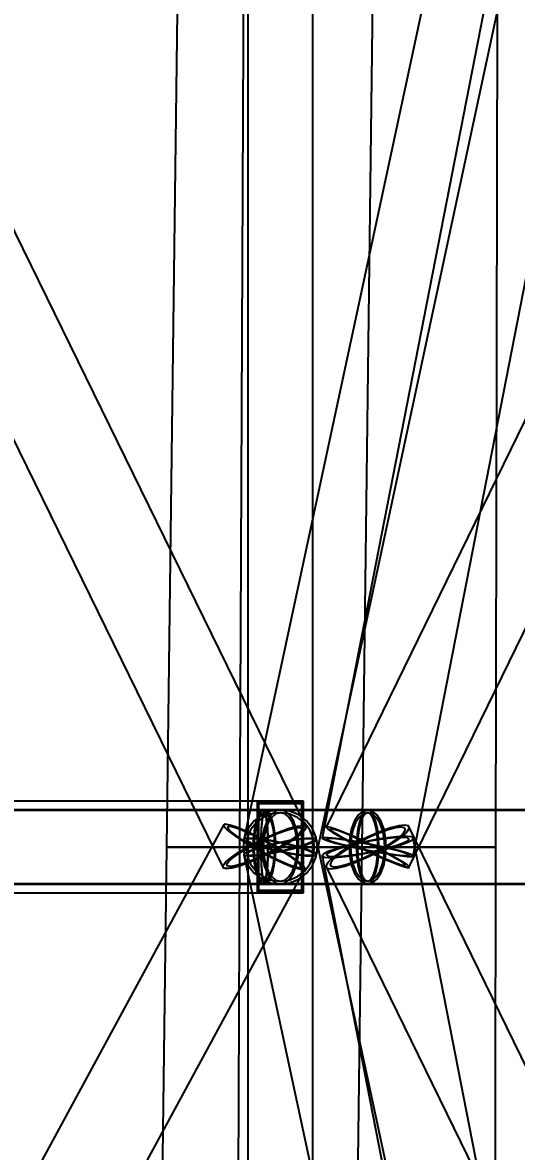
# Model space of a CAD drawing. Header units: millimetres. Extents: x -123812 to 252100, y -3000 to 639000.
# Drawn here: x -6781 to -4076, y 198335 to 204509 of the extents above; entities that cross this region are included whole.
import ezdxf

# ---------------------------------------------------------------- set-up
doc = ezdxf.new("R2010")
doc.units = ezdxf.units.MM
doc.layers.add('D-STR-DIM', color=7, linetype='Continuous', lineweight=13)
doc.layers.add('D-STR-STRC', color=7, linetype='Continuous', lineweight=25)
doc.styles.add('OpenSansCondensed-Light', font='OpenSansCondensed-Light.ttf')
doc.styles.add('TOWER_UNICODE', font='Arial Unicode.ttf')
doc.dimstyles.new('EZDXF', dxfattribs={"dimtxt": 0.25, "dimasz": 0.175, "dimexe": 0.375, "dimexo": 0.125, "dimgap": 0.1, "dimtad": 1, "dimlfac": 100, "dimzin": 12, "dimdsep": 46, "dimtxsty": 'OpenSansCondensed-Light', "dimblk": 'ARCHTICK', "dimcen": 2.5, "dimazin": 3, "dimtfac": 0.5, "dimtmove": 2, "dimatfit": 3})

# ---------------------------------------------------------------- blocks, each defined once
blk = doc.blocks.new('_ARCHTICK')
at = {"color": 0, "linetype": 'BYBLOCK', "const_width": 0.15}
blk.add_lwpolyline([(-0.5, -0.5), (0.5, 0.5)], dxfattribs=at)

msp = doc.modelspace()

# ---------------------------------------------------------------- linework, layer by layer
at = {"layer": 'D-STR-STRC'}
for points in [[(-198.7, 225042), (-5568.1, 200042), (-5561.3, 200034.1), (-5541.5, 200023.9), (-5509.9, 200012), (-5468.7, 199999.4), (-5420.8, 199986.7), (-5369.4, 199975), (-5317.9, 199965), (-5270, 199957.3), (-5228.8, 199952.6), (-5197.2, 199951.1), (-5177.4, 199952.9), (-5170.6, 199958), (198.7, 224958)], [(-249.3, 225048.5), (-5139.8, 200048.5), (-5131.3, 200042.2), (-5106.4, 200032.9), (-5066.7, 200021.4), (-5015.1, 200008.5), (-4955, 199995), (-4890.5, 199981.8), (-4825.9, 199969.9), (-4765.8, 199960), (-4714.2, 199952.8), (-4674.6, 199948.9), (-4649.7, 199948.4), (-4641.2, 199951.5), (249.3, 224951.5)], [(-10586, 209885.8), (-5682.5, 199885.8), (-5665.9, 199881.8), (-5635, 199885.8), (-5591.9, 199897.6), (-5539.6, 199916.4), (-5481.6, 199940.9), (-5421.9, 199969.4), (-5364.5, 200000), (-5313.4, 200030.6), (-5272, 200059.1), (-5243.1, 200083.6), (-5228.8, 200102.4), (-5230, 200114.2), (-10133.5, 210114.2)], [(-228, 210109.3), (-5118.5, 200109.3), (-5107.4, 200098), (-5081.6, 200080), (-5042.8, 200056.6), (-4993.5, 200029.3), (-4937.3, 200000), (-4877.8, 199970.7), (-4819.2, 199943.4), (-4765.5, 199920), (-4720.3, 199902), (-4686.7, 199890.7), (-4667, 199886.9), (-4662.5, 199890.7), (228, 209890.7)], [(-10617.7, 199796.8), (-5456.2, 199796.8), (-5440, 199803.7), (-5424.9, 199824), (-5412, 199856.3), (-5402.1, 199898.4), (-5395.8, 199947.4), (-5393.7, 200000), (-5395.8, 200052.6), (-5402.1, 200101.6), (-5412, 200143.7), (-5424.9, 200176), (-5440, 200196.3), (-5456.2, 200203.2), (-10617.7, 200203.2)], [(-9486.2, 199796.8), (-4890.5, 199796.8), (-4864.2, 199803.7), (-4839.7, 199824), (-4818.7, 199856.3), (-4802.6, 199898.4), (-4792.4, 199947.4), (-4789, 200000), (-4792.4, 200052.6), (-4802.6, 200101.6), (-4818.7, 200143.7), (-4839.7, 200176), (-4864.2, 200196.3), (-4890.5, 200203.2), (-9486.2, 200203.2)], [(0, 200203.2), (-5456.2, 200203.2), (-5461.7, 200196.3), (-5466.8, 200176), (-5471.1, 200143.7), (-5474.5, 200101.6), (-5476.6, 200052.6), (-5477.3, 200000), (-5476.6, 199947.4), (-5474.5, 199898.4), (-5471.1, 199856.3), (-5466.8, 199824), (-5461.7, 199803.7), (-5456.2, 199796.8), (0, 199796.8)], [(0, 200203.2), (-5369.4, 200203.2), (-5395.7, 200196.3), (-5420.2, 200176), (-5441.2, 200143.7), (-5457.3, 200101.6), (-5467.5, 200052.6), (-5471, 200000), (-5467.5, 199947.4), (-5457.3, 199898.4), (-5441.2, 199856.3), (-5420.2, 199824), (-5395.7, 199803.7), (-5369.4, 199796.8), (0, 199796.8)], [(0, 200203.2), (-5369.4, 200203.2), (-5395.7, 200196.3), (-5420.2, 200176), (-5441.2, 200143.7), (-5457.3, 200101.6), (-5467.5, 200052.6), (-5471, 200000), (-5467.5, 199947.4), (-5457.3, 199898.4), (-5441.2, 199856.3), (-5420.2, 199824), (-5395.7, 199803.7), (-5369.4, 199796.8), (0, 199796.8)], [(0, 200203.2), (-4890.5, 200203.2), (-4906.3, 200196.3), (-4921.1, 200176), (-4933.9, 200143.7), (-4943.6, 200101.6), (-4949.7, 200052.6), (-4951.8, 200000), (-4949.7, 199947.4), (-4943.6, 199898.4), (-4933.9, 199856.3), (-4921.1, 199824), (-4906.3, 199803.7), (-4890.5, 199796.8), (0, 199796.8)], [(-10657.8, 189879.9), (-5232.6, 199879.9), (-5238.1, 199892.3), (-5258.6, 199912.1), (-5292.4, 199937.8), (-5337.5, 199967.8), (-5390.6, 200000), (-5448.3, 200032.2), (-5506.4, 200062.2), (-5561.1, 200087.9), (-5608.7, 200107.7), (-5645.9, 200120.1), (-5670.2, 200124.4), (-5679.9, 200120.1), (-11105.1, 190120.1)], [(224.1, 190116), (-4666.3, 200116), (-4686.4, 200120.1), (-4720.4, 200116), (-4765.9, 200104), (-4820, 200084.9), (-4878.8, 200060), (-4938.5, 200031.1), (-4994.8, 200000), (-5044.1, 199968.9), (-5082.9, 199940), (-5108.6, 199915.1), (-5119.4, 199896), (-5114.6, 199884), (-224.1, 189884)], [(249.4, 175048), (-4641.1, 200048), (-4649.6, 200054.8), (-4674.5, 200057.8), (-4714.1, 200056.9), (-4765.8, 200052.2), (-4825.9, 200043.9), (-4890.5, 200032.5), (-4955, 200019), (-5015.1, 200004.2), (-5066.8, 199989.1), (-5106.4, 199974.7), (-5131.3, 199962.1), (-5139.8, 199952), (-249.4, 174952)], [(198.7, 175042), (-5170.6, 200042), (-5177.4, 200047.1), (-5197.2, 200048.9), (-5228.8, 200047.4), (-5270, 200042.7), (-5317.9, 200035), (-5369.4, 200025), (-5420.8, 200013.3), (-5468.7, 200000.6), (-5509.9, 199988), (-5541.5, 199976.1), (-5561.3, 199965.9), (-5568.1, 199958), (-198.7, 174958)]]:
    msp.add_lwpolyline(points, dxfattribs=at)
for points in [[(-5547.2, 200000), (-5191.6, 200000), (-5191.6, 225000), (-5547.2, 225000)], [(-5547.2, 200000), (-5191.6, 200000), (-5191.6, 225000), (-5547.2, 225000)], [(-5992.1, 200000), (-4920.3, 200000), (-4794.3, 210000), (-5864.3, 210000)], [(-5592.4, 200000), (-4188.6, 200000), (-4169, 210000), (-5546.4, 210000)], [(-17507.1, 199750), (-5244.4, 199750), (-5244.4, 200250), (-17507.1, 200250)], [(-15244.1, 199750), (-5244.4, 199750), (-5244.4, 200250), (-15244.1, 200250)], [(-5494.4, 200250), (-5244.4, 200250), (-5244.4, 199750), (-5494.4, 199750)], [(-5244.4, 200250), (-5494.4, 200250), (-5494.4, 199750), (-5244.4, 199750)], [(-5488.4, 200238), (-5250.4, 200238), (-5250.4, 199762), (-5488.4, 199762)], [(-5250.4, 200238), (-5488.4, 200238), (-5488.4, 199762), (-5250.4, 199762)], [(-9673.4, 199800), (39.8, 199800), (39.8, 200200), (-9673.4, 200200)], [(-8719.3, 199800), (112.3, 199800), (112.3, 200200), (-8719.3, 200200)], [(-8690.8, 199800), (83.9, 199800), (83.9, 200200), (-8690.8, 200200)], [(-5572.6, 200000), (-5565.6, 199947.4), (-5545.3, 199898.4), (-5513, 199856.3), (-5471, 199824), (-5421.9, 199803.7), (-5369.4, 199796.8), (-5316.8, 199803.7), (-5267.8, 199824), (-5225.7, 199856.3), (-5193.4, 199898.4), (-5173.1, 199947.4), (-5166.2, 200000), (-5173.1, 200052.6), (-5193.4, 200101.6), (-5225.7, 200143.7), (-5267.8, 200176), (-5316.8, 200196.3), (-5369.4, 200203.2), (-5421.9, 200196.3), (-5471, 200176), (-5513, 200143.7), (-5545.3, 200101.6), (-5565.6, 200052.6)], [(-5556.6, 200000), (-5550.2, 199951.5), (-5531.5, 199906.4), (-5501.7, 199867.6), (-5463, 199837.9), (-5417.8, 199819.2), (-5369.4, 199812.8), (-5320.9, 199819.2), (-5275.8, 199837.9), (-5237, 199867.6), (-5207.2, 199906.4), (-5188.5, 199951.5), (-5182.2, 200000), (-5188.5, 200048.5), (-5207.2, 200093.6), (-5237, 200132.4), (-5275.8, 200162.1), (-5320.9, 200180.8), (-5369.4, 200187.2), (-5417.8, 200180.8), (-5463, 200162.1), (-5501.7, 200132.4), (-5531.5, 200093.6), (-5550.2, 200048.5)], [(-5518.7, 200000), (-5516.6, 199947.4), (-5510.4, 199898.4), (-5500.4, 199856.3), (-5487.5, 199824), (-5472.4, 199803.7), (-5456.2, 199796.8), (-5440, 199803.7), (-5424.9, 199824), (-5412, 199856.3), (-5402.1, 199898.4), (-5395.8, 199947.4), (-5393.7, 200000), (-5395.8, 200052.6), (-5402.1, 200101.6), (-5412, 200143.7), (-5424.9, 200176), (-5440, 200196.3), (-5456.2, 200203.2), (-5472.4, 200196.3), (-5487.5, 200176), (-5500.4, 200143.7), (-5510.4, 200101.6), (-5516.6, 200052.6)], [(-5513.8, 200000), (-5511.9, 199951.5), (-5506.1, 199906.4), (-5496.9, 199867.6), (-5485, 199837.9), (-5471.1, 199819.2), (-5456.2, 199812.8), (-5441.3, 199819.2), (-5427.4, 199837.9), (-5415.5, 199867.6), (-5406.3, 199906.4), (-5400.6, 199951.5), (-5398.6, 200000), (-5400.6, 200048.5), (-5406.3, 200093.6), (-5415.5, 200132.4), (-5427.4, 200162.1), (-5441.3, 200180.8), (-5456.2, 200187.2), (-5471.1, 200180.8), (-5485, 200162.1), (-5496.9, 200132.4), (-5506.1, 200093.6), (-5511.9, 200048.5)], [(-5477.3, 200000), (-5476.6, 199947.4), (-5474.5, 199898.4), (-5471.1, 199856.3), (-5466.8, 199824), (-5461.7, 199803.7), (-5456.2, 199796.8), (-5450.8, 199803.7), (-5445.7, 199824), (-5441.3, 199856.3), (-5437.9, 199898.4), (-5435.8, 199947.4), (-5435.1, 200000), (-5435.8, 200052.6), (-5437.9, 200101.6), (-5441.3, 200143.7), (-5445.7, 200176), (-5450.8, 200196.3), (-5456.2, 200203.2), (-5461.7, 200196.3), (-5466.8, 200176), (-5471.1, 200143.7), (-5474.5, 200101.6), (-5476.6, 200052.6)], [(-5475.6, 200000), (-5475, 199951.5), (-5473, 199906.4), (-5470, 199867.6), (-5465.9, 199837.9), (-5461.2, 199819.2), (-5456.2, 199812.8), (-5451.2, 199819.2), (-5446.5, 199837.9), (-5442.5, 199867.6), (-5439.4, 199906.4), (-5437.4, 199951.5), (-5436.8, 200000), (-5437.4, 200048.5), (-5439.4, 200093.6), (-5442.5, 200132.4), (-5446.5, 200162.1), (-5451.2, 200180.8), (-5456.2, 200187.2), (-5461.2, 200180.8), (-5465.9, 200162.1), (-5470, 200132.4), (-5473, 200093.6), (-5475, 200048.5)], [(-5471, 200000), (-5467.5, 199947.4), (-5457.3, 199898.4), (-5441.2, 199856.3), (-5420.2, 199824), (-5395.7, 199803.7), (-5369.4, 199796.8), (-5343.1, 199803.7), (-5318.6, 199824), (-5297.5, 199856.3), (-5281.4, 199898.4), (-5271.2, 199947.4), (-5267.8, 200000), (-5271.2, 200052.6), (-5281.4, 200101.6), (-5297.5, 200143.7), (-5318.6, 200176), (-5343.1, 200196.3), (-5369.4, 200203.2), (-5395.7, 200196.3), (-5420.2, 200176), (-5441.2, 200143.7), (-5457.3, 200101.6), (-5467.5, 200052.6)], [(-5471, 200000), (-5467.5, 199947.4), (-5457.3, 199898.4), (-5441.2, 199856.3), (-5420.2, 199824), (-5395.7, 199803.7), (-5369.4, 199796.8), (-5343.1, 199803.7), (-5318.6, 199824), (-5297.5, 199856.3), (-5281.4, 199898.4), (-5271.2, 199947.4), (-5267.8, 200000), (-5271.2, 200052.6), (-5281.4, 200101.6), (-5297.5, 200143.7), (-5318.6, 200176), (-5343.1, 200196.3), (-5369.4, 200203.2), (-5395.7, 200196.3), (-5420.2, 200176), (-5441.2, 200143.7), (-5457.3, 200101.6), (-5467.5, 200052.6)], [(-5463, 200000), (-5459.8, 199951.5), (-5450.4, 199906.4), (-5435.5, 199867.6), (-5416.2, 199837.9), (-5393.6, 199819.2), (-5369.4, 199812.8), (-5345.1, 199819.2), (-5322.6, 199837.9), (-5303.2, 199867.6), (-5288.3, 199906.4), (-5278.9, 199951.5), (-5275.8, 200000), (-5278.9, 200048.5), (-5288.3, 200093.6), (-5303.2, 200132.4), (-5322.6, 200162.1), (-5345.1, 200180.8), (-5369.4, 200187.2), (-5393.6, 200180.8), (-5416.2, 200162.1), (-5435.5, 200132.4), (-5450.4, 200093.6), (-5459.8, 200048.5)], [(-5463, 200000), (-5459.8, 199951.5), (-5450.4, 199906.4), (-5435.5, 199867.6), (-5416.2, 199837.9), (-5393.6, 199819.2), (-5369.4, 199812.8), (-5345.1, 199819.2), (-5322.6, 199837.9), (-5303.2, 199867.6), (-5288.3, 199906.4), (-5278.9, 199951.5), (-5275.8, 200000), (-5278.9, 200048.5), (-5288.3, 200093.6), (-5303.2, 200132.4), (-5322.6, 200162.1), (-5345.1, 200180.8), (-5369.4, 200187.2), (-5393.6, 200180.8), (-5416.2, 200162.1), (-5435.5, 200132.4), (-5450.4, 200093.6), (-5459.8, 200048.5)], [(-4991.9, 200000), (-4988.5, 199947.4), (-4978.4, 199898.4), (-4962.2, 199856.3), (-4941.2, 199824), (-4916.7, 199803.7), (-4890.5, 199796.8), (-4864.2, 199803.7), (-4839.7, 199824), (-4818.7, 199856.3), (-4802.6, 199898.4), (-4792.4, 199947.4), (-4789, 200000), (-4792.4, 200052.6), (-4802.6, 200101.6), (-4818.7, 200143.7), (-4839.7, 200176), (-4864.2, 200196.3), (-4890.5, 200203.2), (-4916.7, 200196.3), (-4941.2, 200176), (-4962.2, 200143.7), (-4978.4, 200101.6), (-4988.5, 200052.6)], [(-4984, 200000), (-4980.8, 199951.5), (-4971.4, 199906.4), (-4956.6, 199867.6), (-4937.2, 199837.9), (-4914.7, 199819.2), (-4890.5, 199812.8), (-4866.3, 199819.2), (-4843.7, 199837.9), (-4824.4, 199867.6), (-4809.5, 199906.4), (-4800.2, 199951.5), (-4797, 200000), (-4800.2, 200048.5), (-4809.5, 200093.6), (-4824.4, 200132.4), (-4843.7, 200162.1), (-4866.3, 200180.8), (-4890.5, 200187.2), (-4914.7, 200180.8), (-4937.2, 200162.1), (-4956.6, 200132.4), (-4971.4, 200093.6), (-4980.8, 200048.5)], [(-4951.8, 200000), (-4949.7, 199947.4), (-4943.6, 199898.4), (-4933.9, 199856.3), (-4921.1, 199824), (-4906.3, 199803.7), (-4890.5, 199796.8), (-4874.6, 199803.7), (-4859.8, 199824), (-4847.1, 199856.3), (-4837.3, 199898.4), (-4831.2, 199947.4), (-4829.1, 200000), (-4831.2, 200052.6), (-4837.3, 200101.6), (-4847.1, 200143.7), (-4859.8, 200176), (-4874.6, 200196.3), (-4890.5, 200203.2), (-4906.3, 200196.3), (-4921.1, 200176), (-4933.9, 200143.7), (-4943.6, 200101.6), (-4949.7, 200052.6)], [(-4947, 200000), (-4945.1, 199951.5), (-4939.4, 199906.4), (-4930.4, 199867.6), (-4918.7, 199837.9), (-4905.1, 199819.2), (-4890.5, 199812.8), (-4875.8, 199819.2), (-4862.2, 199837.9), (-4850.5, 199867.6), (-4841.5, 199906.4), (-4835.9, 199951.5), (-4833.9, 200000), (-4835.9, 200048.5), (-4841.5, 200093.6), (-4850.5, 200132.4), (-4862.2, 200162.1), (-4875.8, 200180.8), (-4890.5, 200187.2), (-4905.1, 200180.8), (-4918.7, 200162.1), (-4930.4, 200132.4), (-4939.4, 200093.6), (-4945.1, 200048.5)], [(-5364.5, 200000), (-5421.9, 199969.4), (-5481.6, 199940.9), (-5539.6, 199916.4), (-5591.9, 199897.6), (-5635, 199885.8), (-5665.9, 199881.8), (-5682.5, 199885.8), (-5683.6, 199897.6), (-5669.3, 199916.4), (-5640.5, 199940.9), (-5599.1, 199969.4), (-5547.9, 200000), (-5490.5, 200030.6), (-5430.8, 200059.1), (-5372.8, 200083.6), (-5320.5, 200102.4), (-5277.4, 200114.2), (-5246.6, 200118.2), (-5230, 200114.2), (-5228.8, 200102.4), (-5243.1, 200083.6), (-5272, 200059.1), (-5313.4, 200030.6)], [(-5521.8, 200000), (-5464.2, 199967.8), (-5406, 199937.8), (-5351.3, 199912.1), (-5303.7, 199892.3), (-5266.5, 199879.9), (-5242.2, 199875.6), (-5232.6, 199879.9), (-5238.1, 199892.3), (-5258.6, 199912.1), (-5292.4, 199937.8), (-5337.5, 199967.8), (-5390.6, 200000), (-5448.3, 200032.2), (-5506.4, 200062.2), (-5561.1, 200087.9), (-5608.7, 200107.7), (-5645.9, 200120.1), (-5670.2, 200124.4), (-5679.9, 200120.1), (-5674.3, 200107.7), (-5653.9, 200087.9), (-5620, 200062.2), (-5574.9, 200032.2)], [(-4994.8, 200000), (-5044.1, 199968.9), (-5082.9, 199940), (-5108.6, 199915.1), (-5119.4, 199896), (-5114.6, 199884), (-5094.5, 199879.9), (-5060.6, 199884), (-5015, 199896), (-4961, 199915.1), (-4902.1, 199940), (-4842.5, 199968.9), (-4786.1, 200000), (-4736.8, 200031.1), (-4698.1, 200060), (-4672.4, 200084.9), (-4661.6, 200104), (-4666.3, 200116), (-4686.4, 200120.1), (-4720.4, 200116), (-4765.9, 200104), (-4820, 200084.9), (-4878.8, 200060), (-4938.5, 200031.1)], [(-5373.5, 200000), (-5425.3, 199972.4), (-5479.1, 199946.7), (-5531.4, 199924.6), (-5578.6, 199907.7), (-5617.4, 199897.1), (-5645.2, 199893.4), (-5660.2, 199897.1), (-5661.2, 199907.7), (-5648.3, 199924.6), (-5622.3, 199946.7), (-5585, 199972.4), (-5538.9, 200000), (-5487.2, 200027.6), (-5433.3, 200053.3), (-5381, 200075.4), (-5333.9, 200092.3), (-5295, 200102.9), (-5267.2, 200106.6), (-5252.2, 200102.9), (-5251.2, 200092.3), (-5264.1, 200075.4), (-5290.1, 200053.3), (-5327.4, 200027.6)], [(-5515.3, 200000), (-5463.4, 199971), (-5411, 199943.9), (-5361.6, 199920.7), (-5318.7, 199902.9), (-5285.2, 199891.7), (-5263.3, 199887.9), (-5254.6, 199891.7), (-5259.6, 199902.9), (-5278, 199920.7), (-5308.6, 199943.9), (-5349.2, 199971), (-5397.1, 200000), (-5449, 200029), (-5501.5, 200056.1), (-5550.8, 200079.3), (-5593.7, 200097.1), (-5627.2, 200108.3), (-5649.1, 200112.1), (-5657.8, 200108.3), (-5652.8, 200097.1), (-5634.4, 200079.3), (-5603.9, 200056.1), (-5563.2, 200029)], [(-4890.5, 200032.5), (-4955, 200019), (-5015.1, 200004.2), (-5066.8, 199989.1), (-5106.4, 199974.7), (-5131.3, 199962.1), (-5139.8, 199952), (-5131.3, 199945.2), (-5106.4, 199942.2), (-5066.8, 199943.1), (-5015.1, 199947.8), (-4955, 199956.1), (-4890.5, 199967.5), (-4825.9, 199981), (-4765.8, 199995.8), (-4714.1, 200010.9), (-4674.5, 200025.3), (-4649.6, 200037.9), (-4641.1, 200048), (-4649.6, 200054.8), (-4674.5, 200057.8), (-4714.1, 200056.9), (-4765.8, 200052.2), (-4825.9, 200043.9)], [(-4843.7, 200000), (-4787.4, 199970.7), (-4738.2, 199943.4), (-4699.3, 199920), (-4673.5, 199902), (-4662.5, 199890.7), (-4667, 199886.9), (-4686.7, 199890.7), (-4720.3, 199902), (-4765.5, 199920), (-4819.2, 199943.4), (-4877.8, 199970.7), (-4937.3, 200000), (-4993.5, 200029.3), (-5042.8, 200056.6), (-5081.6, 200080), (-5107.4, 200098), (-5118.5, 200109.3), (-5114, 200113.1), (-5094.2, 200109.3), (-5060.6, 200098), (-5015.4, 200080), (-4961.7, 200056.6), (-4903.1, 200029.3)], [(-4984.6, 200000), (-5029, 199972), (-5063.9, 199945.9), (-5087.1, 199923.5), (-5096.8, 199906.3), (-5092.5, 199895.4), (-5074.4, 199891.8), (-5043.8, 199895.4), (-5002.8, 199906.3), (-4954, 199923.5), (-4901, 199945.9), (-4847.2, 199972), (-4796.4, 200000), (-4752, 200028), (-4717, 200054.1), (-4693.8, 200076.5), (-4684.1, 200093.7), (-4688.4, 200104.6), (-4706.5, 200108.2), (-4737.1, 200104.6), (-4778.2, 200093.7), (-4826.9, 200076.5), (-4880, 200054.1), (-4933.7, 200028)], [(-4848.3, 200000), (-4797.6, 199973.6), (-4753.2, 199949), (-4718.1, 199927.9), (-4694.9, 199911.7), (-4684.9, 199901.5), (-4689, 199898), (-4706.7, 199901.5), (-4737, 199911.7), (-4777.8, 199927.9), (-4826.3, 199949), (-4879.1, 199973.6), (-4932.7, 200000), (-4983.4, 200026.4), (-5027.8, 200051), (-5062.8, 200072.1), (-5086.1, 200088.3), (-5096, 200098.5), (-5092, 200102), (-5074.2, 200098.5), (-5043.9, 200088.3), (-5003.1, 200072.1), (-4954.7, 200051), (-4901.9, 200026.4)], [(-6122.4, 190000), (-5048.7, 190000), (-4920.3, 200000), (-5992.1, 200000)], [(-4920.3, 200000), (-4938.6, 200000), (-4992.1, 200000), (-5077.3, 200000), (-5188.3, 200000), (-5317.5, 200000), (-5456.2, 200000), (-5594.9, 200000), (-5724.2, 200000), (-5835.2, 200000), (-5920.3, 200000), (-5973.9, 200000), (-5992.1, 200000), (-5973.9, 200000), (-5920.3, 200000), (-5835.2, 200000), (-5724.2, 200000), (-5594.9, 200000), (-5456.2, 200000), (-5317.5, 200000), (-5188.3, 200000), (-5077.3, 200000), (-4992.1, 200000), (-4938.6, 200000)], [(-5632.2, 190000), (-4202, 190000), (-4188.6, 200000), (-5592.4, 200000)], [(-4188.6, 200000), (-4212.5, 200000), (-4282.6, 200000), (-4394.2, 200000), (-4539.5, 200000), (-4708.8, 200000), (-4890.5, 200000), (-5072.1, 200000), (-5241.4, 200000), (-5386.8, 200000), (-5498.3, 200000), (-5568.4, 200000), (-5592.4, 200000), (-5568.4, 200000), (-5498.3, 200000), (-5386.8, 200000), (-5241.4, 200000), (-5072.1, 200000), (-4890.5, 200000), (-4708.8, 200000), (-4539.5, 200000), (-4394.2, 200000), (-4282.6, 200000), (-4212.5, 200000)], [(-5369.4, 200025), (-5420.8, 200013.3), (-5468.7, 200000.6), (-5509.9, 199988), (-5541.5, 199976.1), (-5561.3, 199965.9), (-5568.1, 199958), (-5561.3, 199952.9), (-5541.5, 199951.1), (-5509.9, 199952.6), (-5468.7, 199957.3), (-5420.8, 199965), (-5369.4, 199975), (-5317.9, 199986.7), (-5270, 199999.4), (-5228.8, 200012), (-5197.2, 200023.9), (-5177.4, 200034.1), (-5170.6, 200042), (-5177.4, 200047.1), (-5197.2, 200048.9), (-5228.8, 200047.4), (-5270, 200042.7), (-5317.9, 200035)], [(-5369.4, 200025), (-5420.8, 200035), (-5468.7, 200042.7), (-5509.9, 200047.4), (-5541.5, 200048.9), (-5561.3, 200047.1), (-5568.1, 200042), (-5561.3, 200034.1), (-5541.5, 200023.9), (-5509.9, 200012), (-5468.7, 199999.4), (-5420.8, 199986.7), (-5369.4, 199975), (-5317.9, 199965), (-5270, 199957.3), (-5228.8, 199952.6), (-5197.2, 199951.1), (-5177.4, 199952.9), (-5170.6, 199958), (-5177.4, 199965.9), (-5197.2, 199976.1), (-5228.8, 199988), (-5270, 200000.6), (-5317.9, 200013.3)], [(-5369.4, 200023), (-5416.7, 200012.2), (-5460.9, 200000.6), (-5498.8, 199988.9), (-5527.9, 199978), (-5546.2, 199968.6), (-5552.4, 199961.3), (-5546.2, 199956.6), (-5527.9, 199954.9), (-5498.8, 199956.3), (-5460.9, 199960.7), (-5416.7, 199967.7), (-5369.4, 199977), (-5322, 199987.8), (-5277.8, 199999.4), (-5239.9, 200011.1), (-5210.8, 200022), (-5192.5, 200031.4), (-5186.3, 200038.7), (-5192.5, 200043.4), (-5210.8, 200045.1), (-5239.9, 200043.7), (-5277.8, 200039.3), (-5322, 200032.3)], [(-5369.4, 200023), (-5416.7, 200032.3), (-5460.9, 200039.3), (-5498.8, 200043.7), (-5527.9, 200045.1), (-5546.2, 200043.4), (-5552.4, 200038.7), (-5546.2, 200031.4), (-5527.9, 200022), (-5498.8, 200011.1), (-5460.9, 199999.4), (-5416.7, 199987.8), (-5369.4, 199977), (-5322, 199967.7), (-5277.8, 199960.7), (-5239.9, 199956.3), (-5210.8, 199954.9), (-5192.5, 199956.6), (-5186.3, 199961.3), (-5192.5, 199968.6), (-5210.8, 199978), (-5239.9, 199988.9), (-5277.8, 200000.6), (-5322, 200012.2)], [(-5547.2, 175000), (-5191.6, 175000), (-5191.6, 200000), (-5547.2, 200000)], [(-5191.6, 200000), (-5197.6, 200000), (-5215.4, 200000), (-5243.6, 200000), (-5280.5, 200000), (-5323.3, 200000), (-5369.4, 200000), (-5415.4, 200000), (-5458.3, 200000), (-5495.1, 200000), (-5523.3, 200000), (-5541.1, 200000), (-5547.2, 200000), (-5541.1, 200000), (-5523.3, 200000), (-5495.1, 200000), (-5458.3, 200000), (-5415.4, 200000), (-5369.4, 200000), (-5323.3, 200000), (-5280.5, 200000), (-5243.6, 200000), (-5215.4, 200000), (-5197.6, 200000)], [(-5547.2, 175000), (-5191.6, 175000), (-5191.6, 200000), (-5547.2, 200000)], [(-5191.6, 200000), (-5197.6, 200000), (-5215.4, 200000), (-5243.6, 200000), (-5280.5, 200000), (-5323.3, 200000), (-5369.4, 200000), (-5415.4, 200000), (-5458.3, 200000), (-5495.1, 200000), (-5523.3, 200000), (-5541.1, 200000), (-5547.2, 200000), (-5541.1, 200000), (-5523.3, 200000), (-5495.1, 200000), (-5458.3, 200000), (-5415.4, 200000), (-5369.4, 200000), (-5323.3, 200000), (-5280.5, 200000), (-5243.6, 200000), (-5215.4, 200000), (-5197.6, 200000)], [(-4890.5, 200018.2), (-4955, 200030.1), (-5015.1, 200040), (-5066.7, 200047.2), (-5106.4, 200051.1), (-5131.3, 200051.6), (-5139.8, 200048.5), (-5131.3, 200042.2), (-5106.4, 200032.9), (-5066.7, 200021.4), (-5015.1, 200008.5), (-4955, 199995), (-4890.5, 199981.8), (-4825.9, 199969.9), (-4765.8, 199960), (-4714.2, 199952.8), (-4674.6, 199948.9), (-4649.7, 199948.4), (-4641.2, 199951.5), (-4649.7, 199957.8), (-4674.6, 199967.1), (-4714.2, 199978.6), (-4765.8, 199991.5), (-4825.9, 200005)], [(-4890.5, 200029.3), (-4948.7, 200017.2), (-5002.9, 200003.8), (-5049.4, 199990.2), (-5085.2, 199977.2), (-5107.6, 199965.8), (-5115.3, 199956.7), (-5107.6, 199950.6), (-5085.2, 199947.9), (-5049.4, 199948.7), (-5002.9, 199953), (-4948.7, 199960.5), (-4890.5, 199970.7), (-4832.3, 199982.8), (-4778.1, 199996.2), (-4731.5, 200009.8), (-4695.8, 200022.8), (-4673.3, 200034.2), (-4665.7, 200043.3), (-4673.3, 200049.4), (-4695.8, 200052.1), (-4731.5, 200051.3), (-4778.1, 200047), (-4832.3, 200039.5)], [(-4890.5, 200016.4), (-4948.6, 200027.2), (-5002.8, 200036.1), (-5049.4, 200042.5), (-5085.1, 200046.1), (-5107.6, 200046.5), (-5115.2, 200043.7), (-5107.6, 200038), (-5085.1, 200029.7), (-5049.4, 200019.3), (-5002.8, 200007.7), (-4948.6, 199995.5), (-4890.5, 199983.6), (-4832.3, 199972.8), (-4778.1, 199963.9), (-4731.5, 199957.5), (-4695.8, 199953.9), (-4673.4, 199953.5), (-4665.7, 199956.3), (-4673.4, 199962), (-4695.8, 199970.3), (-4731.5, 199980.7), (-4778.1, 199992.3), (-4832.3, 200004.5)]]:
    msp.add_lwpolyline(points, close=True, dxfattribs=at)

# ---------------------------------------------------------------- dimensions: what is measured, and where the dimension line sits
at = {"layer": 'D-STR-DIM'}
msp.add_linear_dim(base=(-112000, 0), p1=(0, 0), p2=(0, 634000), angle=90, dimstyle='EZDXF', override={"dimtxt": 8400, "dimasz": 3750, "dimexe": 2100, "dimexo": 1800, "dimgap": 2100, "dimtad": 1, "dimdec": 0, "dimlfac": 1, "dimlunit": 2, "dimtxsty": 'TOWER_UNICODE', "dimclrd": 7, "dimclre": 7, "dimclrt": 7}, dxfattribs=at).render()

doc.saveas('drawing.dxf')
